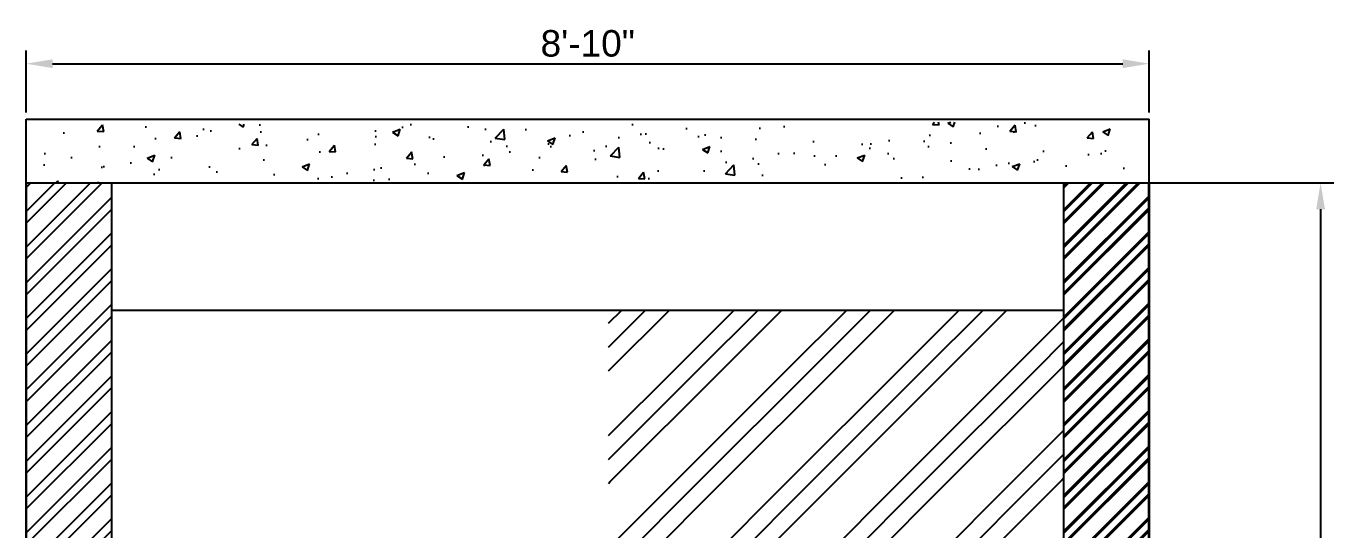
# Model space of a CAD drawing. Header units: millimetres. Extents: x 857 to 2168, y 576 to 1198.
# Drawn here: x 1436 to 1559.3, y 682.5 to 730 of the extents above; entities that cross this region are included whole.
import ezdxf

# ---------------------------------------------------------------- set-up
doc = ezdxf.new("R2010")
doc.units = ezdxf.units.MM
doc.layers.add('WAL', color=7, linetype='Continuous', lineweight=30)
doc.styles.get("Standard").update_dxf_attribs({"font": 'arial.ttf'})
doc.dimstyles.new('ISO-25', dxfattribs={"dimtxt": 2.5, "dimasz": 2.5, "dimexe": 1.25, "dimexo": 0.625, "dimtad": 1, "dimdec": 0, "dimlunit": 4, "dimtxsty": 'Standard', "dimcen": 2.5, "dimadec": 0, "dimazin": 0, "dimtfac": 1, "dimtdec": 0, "dimtmove": 0, "dimatfit": 3, "dimfxl": 1, "dimarcsym": 0})
pattern_1 = [(45, (-962.874, 118.7536), (-1.683798, 1.683798), []), (45, (-961.7515, 118.7536), (-1.683798, 1.683798), [])]

# ---------------------------------------------------------------- blocks, each defined once
blk = doc.blocks.new('*D76')
at = {"layer": 'Defpoints', "color": 0, "transparency": 16777216}
for p in [(1541.85, 726.48), (1435.96, 721.25), (1541.85, 721.25)]:
    blk.add_point(p, dxfattribs=at)
at = {"layer": 'WAL', "color": 0, "lineweight": -2, "transparency": 16777216}
for p, q in [((1435.96, 721.87), (1435.96, 727.73)), ((1541.85, 721.87), (1541.85, 727.73)), ((1438.46, 726.48), (1539.35, 726.48))]:
    blk.add_line(p, q, dxfattribs=at)
at = {"layer": 'WAL', "color": 0, "transparency": 16777216}
for points in [[(1438.46, 726.89), (1438.46, 726.06), (1435.96, 726.48)], [(1539.35, 726.89), (1539.35, 726.06), (1541.85, 726.48)]]:
    blk.add_solid(points, dxfattribs=at)
at = {"layer": 'WAL', "color": 0, "lineweight": -2, "transparency": 16777216, "insert": (1488.91, 728.38), "char_height": 2.5, "attachment_point": 5}
blk.add_mtext('8\'-10"', dxfattribs=at)
blk = doc.blocks.new('*D78')
at = {"layer": 'Defpoints', "color": 0, "transparency": 16777216}
for p in [(1533.81, 715.25), (1533.81, 594.95), (1558, 594.95)]:
    blk.add_point(p, dxfattribs=at)
at = {"layer": 'WAL', "color": 0, "lineweight": -2, "transparency": 16777216}
for p, q in [((1534.44, 715.25), (1559.25, 715.25)), ((1558, 712.75), (1558, 597.45)), ((1534.44, 594.95), (1559.25, 594.95))]:
    blk.add_line(p, q, dxfattribs=at)
at = {"layer": 'WAL', "color": 0, "transparency": 16777216}
for points in [[(1557.59, 712.75), (1558.42, 712.75), (1558, 715.25)], [(1557.59, 597.45), (1558.42, 597.45), (1558, 594.95)]]:
    blk.add_solid(points, dxfattribs=at)
at = {"layer": 'WAL', "color": 0, "lineweight": -2, "transparency": 16777216, "insert": (1556.1, 655.1), "char_height": 2.5, "attachment_point": 5, "rotation": 90}
blk.add_mtext("10'", dxfattribs=at)

msp = doc.modelspace()

# ---------------------------------------------------------------- hatches: boundary and pattern name
at = {"layer": 'WAL', "lineweight": -2}
h = msp.add_hatch(dxfattribs=at)
h.set_pattern_fill('AR-CONC', color=256, scale=0.04)
h.set_pattern_definition([(50, (-962.9525, 118.537), (7.287387, -0.637563), [0.762, -8.382]), (355, (-962.9525, 118.537), (-1.409737, 7.642274), [0.6096, -6.705623]), (100.45144, (-962.345, 118.4836), (5.87765, 7.00471), [0.6476, -7.12361]), (46.1842, (-962.9525, 120.569), (10.843162, -1.681693), [1.143, -12.573]), (96.63556, (-962.049, 120.429), (9.496165, 9.897045), [0.9714, -10.685424]), (351.18415, (-962.953, 120.569), (9.496165, 9.897045), [0.9144, -10.05839]), (21, (-961.9365, 120.061), (6.064576, -4.090608), [0.762, -8.382]), (326, (-961.9365, 120.061), (2.472081, 7.367519), [0.6096, -6.7056]), (71.45144, (-961.431, 119.72), (8.536657, 3.27691), [0.6476, -7.123598]), (37.5, (-962.9525, 118.5367), (0.123544, 3.3822016), [0, -6.62432, 0, -6.8072, 0, -6.731]), (7.5, (-962.9525, 118.5367), (2.6727865, 4.007223), [0, -3.88112, 0, -6.47192, 0, -2.5654]), (327.5, (-965.2182, 118.5367), (5.4236238, -0.2291498), [0, -2.54, 0, -7.9248, 0, -10.5156]), (317.5, (-966.234, 118.5367), (5.925167, 1.01706), [0, -3.302, 0, -5.26288, 0, -7.4676])])
h.paths.add_polyline_path([(1539.81, 721.03), (1436.99, 720.71), (1436.99, 715.25), (1539.81, 715.85)])
h = msp.add_hatch(dxfattribs=at)
h.set_pattern_fill('ANSI32', color=256, scale=0.25)
h.set_pattern_definition(pattern_1)
h.paths.add_polyline_path([(1435.96, 594.95), (1443.96, 594.95), (1443.96, 653.22), (1444.03, 653.94), (1444.03, 676.25), (1444.03, 715.25), (1435.96, 715.25)])
h = msp.add_hatch(dxfattribs=at)
h.set_pattern_fill('ANSI32', color=256, scale=0.25)
h.set_pattern_definition(pattern_1)
h.paths.add_polyline_path([(1444.03, 676.25), (1444.03, 715.25), (1435.96, 715.25), (1435.96, 594.95), (1443.96, 594.95), (1443.96, 653.22), (1444.03, 653.94)], flags=17)
h.paths.add_polyline_path([(1444.03, 676.25), (1444.03, 715.25), (1435.96, 715.25), (1435.96, 594.95), (1443.96, 594.95), (1443.96, 653.22), (1444.03, 653.33), (1444.03, 653.94)], flags=17)
h = msp.add_hatch(dxfattribs=at)
h.set_pattern_fill('ANSI32', color=256, scale=0.25)
h.set_pattern_definition([(45, (-865.0155, 118.7536), (-1.683798, 1.683798), []), (45, (-863.893, 118.7536), (-1.683798, 1.683798), [])])
h.paths.add_polyline_path([(1541.89, 715.25), (1533.82, 715.25), (1533.82, 594.95), (1541.82, 594.95), (1541.82, 653.22), (1541.89, 653.94), (1541.89, 676.25)])
h = msp.add_hatch(dxfattribs=at)
h.set_pattern_fill('ANSI32', color=256, scale=0.25)
h.set_pattern_definition(pattern_1)
h.paths.add_polyline_path([(1541.89, 715.25), (1533.82, 715.25), (1533.82, 594.95), (1541.82, 594.95), (1541.82, 653.22), (1541.89, 653.94), (1541.89, 676.25)])
at = {"layer": 'WAL', "lineweight": -2, "true_color": 0xd56c9f}
h = msp.add_hatch(dxfattribs=at)
h.set_pattern_fill('GOST_GROUND', color=233, scale=0.75)
h.set_pattern_definition([(45, (-730.247, 1758.333), (10.606602, 0), [15]), (45, (-727.997, 1758.333), (10.606602, 0), [15]), (45, (-725.747, 1758.333), (10.606602, 0), [15])])
h.paths.add_polyline_path([(1533.81, 703.25), (1490.87, 703.25), (1490.87, 673.83), (1529.41, 673.83, 0.496712), (1529.41, 672.89), (1490.87, 672.89), (1490.87, 671.01), (1529.41, 671.01), (1529.41, 626.36), (1490.87, 626.36), (1490.87, 624.48), (1529.43, 624.48, 0.569305), (1529.43, 623.54), (1490.87, 623.54), (1490.87, 594.95), (1533.81, 594.95), (1533.81, 622.6)])

# ---------------------------------------------------------------- linework, layer by layer
at = {"layer": 'WAL', "lineweight": -2}
for p, q in [((1435.96, 588.88), (1435.96, 721.25)), ((1435.96, 715.25), (1435.96, 721.25)), ((1435.96, 721.25), (1541.85, 721.25)), ((1541.85, 588.88), (1541.85, 721.25)), ((1435.96, 715.25), (1541.85, 715.25)), ((1435.96, 715.25), (1435.96, 594.95)), ((1444.03, 676.25), (1444.03, 715.25)), ((1533.81, 594.95), (1533.81, 715.25)), ((1533.81, 622.6), (1533.81, 715.25)), ((1533.81, 715.25), (1541.81, 715.25)), ((1541.85, 715.25), (1541.81, 594.95)), ((1541.81, 594.95), (1541.81, 715.25)), ((1541.81, 715.25), (1541.81, 594.95)), ((1444.03, 703.25), (1533.81, 703.25))]:
    msp.add_line(p, q, dxfattribs=at)

# ---------------------------------------------------------------- dimensions: what is measured, and where the dimension line sits
at = {"layer": 'WAL', "color": 244, "lineweight": -2, "true_color": 0x991b1e}
dim = msp.add_linear_dim(base=(1541.85, 726.48), p1=(1435.96, 721.25), p2=(1541.85, 721.25), dimstyle='ISO-25', dxfattribs=at)
dim.commit()
dim.dimension.update_dxf_attribs({"geometry": '*D76', "text_midpoint": (1488.91, 728.38)})
dim = msp.add_linear_dim(base=(1558, 594.95), p1=(1533.81, 715.25), p2=(1533.81, 594.95), angle=90, dimstyle='ISO-25', dxfattribs=at)
dim.commit()
dim.dimension.update_dxf_attribs({"geometry": '*D78', "text_midpoint": (1556.1, 655.1)})

doc.saveas('drawing.dxf')
